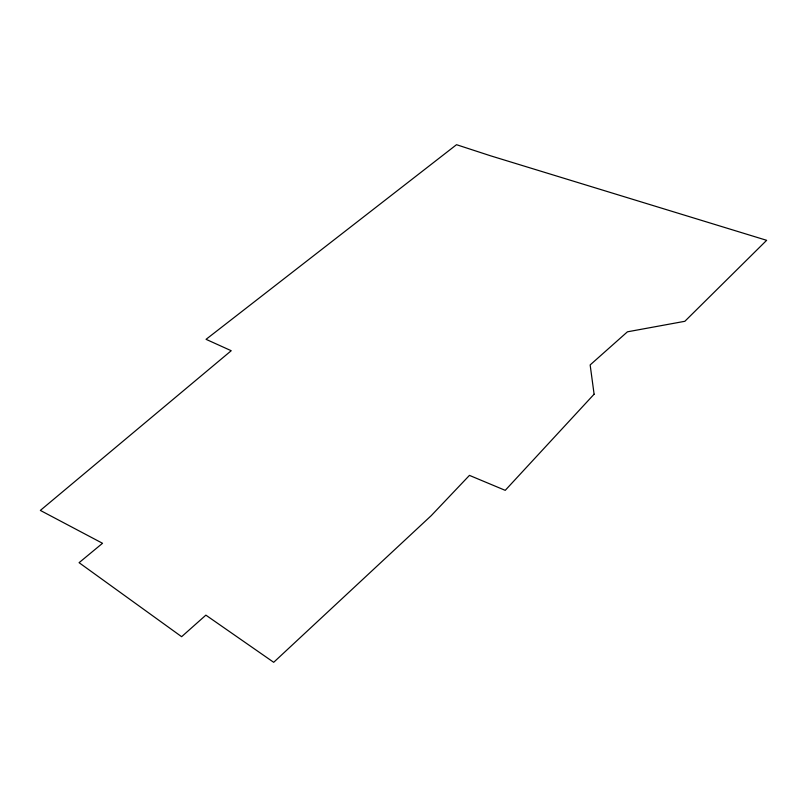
<?xml version="1.0" encoding="UTF-8"?>
<svg xmlns="http://www.w3.org/2000/svg" width="807" height="807" viewBox="0 0 807 807"><rect width="100%" height="100%" fill="white"/><g stroke="black" fill="none" stroke-linecap="round" stroke-linejoin="round"><path stroke-width="1.21" d="M594.103 394.199L505.232 490.343L469.442 475.384L431.251 515.633L273.694 662.305L205.876 615.146L181.625 636.693L79.086 562.681L102.529 543.282L40.35 510.417L231.226 350.722L206.057 339.333L456.52 144.695L490.686 155.842L766.65 240.315L684.85 321.297L627.432 331.818L590.149 364.935L594.103 394.199"/></g></svg>
